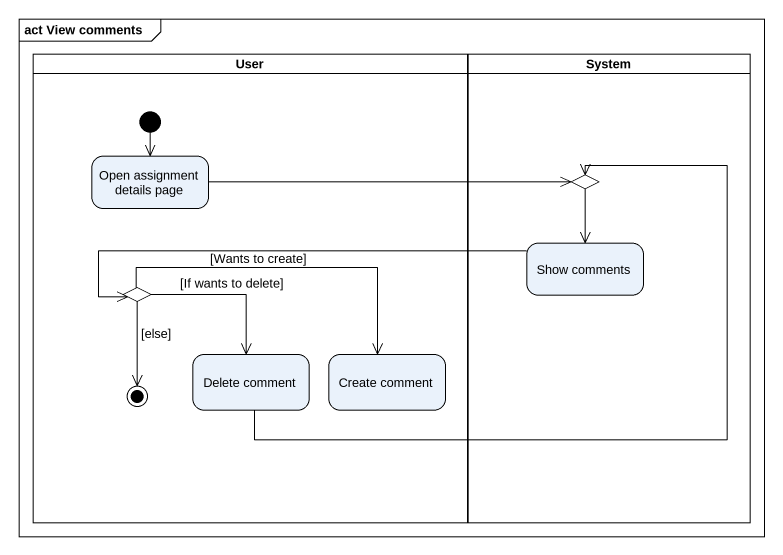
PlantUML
@startuml
mainframe act View comments
hide empty description
state User <<partition>> {
  state "Open assignment details page" as Open_assignment_details_page
  state choice2 <<choice>>
  state "Delete comment" as Delete_comment
  state "Create comment" as Create_comment
  [*] --> Open_assignment_details_page
  choice2 --> [*] : [else]
}
state System <<partition>> {
  state choice1 <<choice>>
  state "Show comments" as Show_comments
}
Open_assignment_details_page -right-> choice1
choice1 --> Show_comments
Show_comments -left-> choice2
choice2 --> Delete_comment : [If wants to delete]
choice2 -right-> Create_comment : [Wants to create]
Delete_comment -up-> choice1
@enduml
